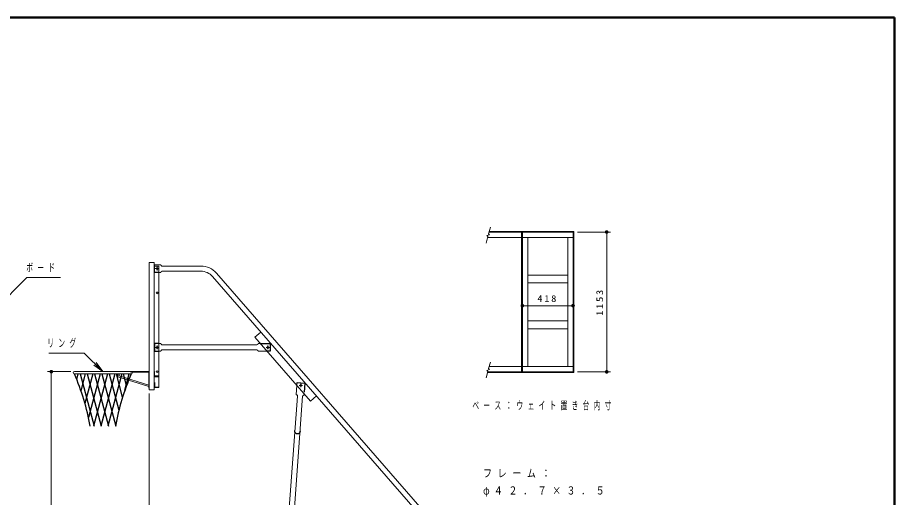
# Model space of a CAD drawing. Units: millimetres on the paper, scale 1:30. Extents: x -385 to 0, y 0 to 267.
# Drawn here: x -240.9 to 0, y 135 to 267 of the extents above; entities that cross this region are included whole.
import ezdxf

# ---------------------------------------------------------------- set-up
doc = ezdxf.new("R2010")
doc.units = ezdxf.units.MM
doc.linetypes.add('USER1', pattern=[4.5, 2.5, -2])
doc.linetypes.add('USER2', pattern=[6, 3, -1, 1, -1])
doc.layers.add('1_30', color=7, linetype='Continuous', lineweight=13)
doc.layers.add('NAKAMURA図枠', color=7, linetype='Continuous', lineweight=13)
doc.styles.add('ＭＳ ゴシック', font='')
doc.styles.get('ＭＳ ゴシック').set_extended_font_data('MS Gothic')

# ---------------------------------------------------------------- blocks, each defined once
blk = doc.blocks.new('filled_dot')
at = {"color": 0, "linetype": 'Continuous', "lineweight": -2, "const_width": 1.25}
blk.add_lwpolyline([(-0.625, 0, 1), (0.625, 0, 1)], format="xyb", close=True, dxfattribs=at)

msp = doc.modelspace()

# ---------------------------------------------------------------- linework, layer by layer
at = {"layer": '1_30'}
for p, q in [((-88.105, 208.008), (-111.38, 208.008)), ((-88.105, 208.208), (-111.326, 208.208)), ((-102.438, 208.008), (-102.438, 169.574)), ((-102.238, 208.008), (-102.238, 169.574)), ((-88.305, 208.008), (-88.305, 169.574)), ((-88.105, 208.208), (-88.105, 169.374)), ((-87.105, 208.008), (-78.064, 208.008)), ((-79.064, 208.008), (-79.064, 169.574)), ((-102.438, 206.541), (-111.773, 206.541)), ((-88.305, 206.541), (-102.238, 206.541)), ((-100.772, 206.541), (-100.772, 171.041)), ((-89.772, 206.541), (-89.772, 171.041)), ((-204.772, 199.624), (-204.772, 164.624)), ((-203.438, 199.624), (-204.772, 199.624)), ((-203.438, 199.624), (-203.438, 164.624)), ((-202.105, 198.624), (-203.438, 198.624)), ((-203.272, 199.024), (-202.105, 199.024)), ((-202.105, 197.957), (-203.105, 197.957)), ((-202.605, 197.457), (-202.605, 198.457)), ((-201.605, 199.024), (-202.105, 199.024)), ((-202.105, 198.624), (-202.105, 197.957)), ((-202.105, 197.957), (-202.105, 165.29)), ((-190.579, 198.669), (-201.272, 198.669)), ((-201.605, 196.89), (-202.105, 196.89)), ((-190.579, 197.245), (-201.272, 197.245)), ((-187.343, 195.77), (-123.989, 122.898)), ((-122.915, 123.832), (-186.269, 196.704)), ((-89.772, 196.181), (-100.772, 196.181)), ((-89.772, 194.014), (-100.772, 194.014)), ((-88.305, 187.761), (-102.238, 187.761)), ((-89.772, 183.568), (-100.772, 183.568)), ((-89.772, 181.401), (-100.772, 181.401)), ((-174.065, 180.498), (-175.701, 179.077)), ((-175.701, 179.077), (-160.453, 161.538)), ((-202.105, 176.29), (-203.105, 176.29)), ((-202.605, 175.79), (-202.605, 176.79)), ((-202.105, 177.357), (-201.605, 177.357)), ((-201.272, 177.002), (-175.174, 177.002)), ((-174.206, 177.357), (-174.841, 177.357)), ((-171.674, 176.29), (-172.674, 176.29)), ((-172.174, 175.79), (-172.174, 176.79)), ((-202.105, 175.224), (-201.605, 175.224)), ((-201.272, 175.579), (-175.174, 175.579)), ((-172.351, 175.224), (-174.841, 175.224)), ((-217.55, 169.624), (-220.025, 171.391)), ((-217.55, 169.624), (-219.671, 171.745)), ((-219.318, 172.098), (-217.55, 169.624)), ((-226.328, 169.624), (-232.682, 169.624)), ((-231.682, 68.024), (-231.682, 169.624)), ((-225.328, 169.624), (-209.772, 169.624)), ((-209.695, 168.99), (-225.328, 168.99)), ((-213.409, 168.99), (-213.409, 168.176)), ((-213.009, 168.99), (-213.009, 168.47)), ((-209.772, 169.624), (-204.772, 169.624)), ((-209.772, 169.517), (-209.772, 169.624)), ((-209.772, 169.517), (-204.878, 169.517)), ((-209.378, 169.517), (-209.378, 169.624)), ((-204.878, 169.517), (-204.878, 165.124)), ((-88.105, 169.374), (-111.801, 169.374)), ((-88.105, 169.574), (-111.748, 169.574)), ((-102.438, 171.041), (-111.355, 171.041)), ((-88.305, 171.041), (-102.238, 171.041)), ((-87.105, 169.574), (-78.064, 169.574)), ((-213.409, 168.176), (-204.878, 165.51)), ((-213.009, 168.47), (-204.878, 165.929)), ((-163.105, 165.359), (-163.105, 166.359)), ((-204.878, 165.124), (-204.772, 165.124)), ((-203.438, 164.624), (-204.772, 164.624)), ((-202.105, 165.29), (-203.438, 165.29)), ((-164.366, 163.278), (-164.172, 165.894)), ((-162.605, 165.859), (-163.605, 165.859)), ((-204.772, 163.624), (-204.772, 57.69)), ((-164.036, 162.919), (-170.383, 77.172)), ((-162.609, 162.912), (-168.963, 77.067)), ((-162.226, 163.29), (-162.238, 163.12)), ((-158.818, 162.96), (-160.453, 161.538))]:
    msp.add_line(p, q, dxfattribs=at)
at = {"layer": '1_30', "color": 160, "linetype": 'USER1', "lineweight": 25}
for p, q in [((-203.272, 196.89), (-203.272, 199.024)), ((-202.105, 196.89), (-203.272, 196.89)), ((-203.272, 177.357), (-203.272, 175.224)), ((-202.105, 177.357), (-203.272, 177.357)), ((-174.206, 177.357), (-171.507, 177.357)), ((-171.507, 177.357), (-171.507, 175.224)), ((-203.272, 175.224), (-202.105, 175.224)), ((-171.507, 175.224), (-172.351, 175.224)), ((-203.338, 169.624), (-203.438, 169.624)), ((-203.438, 168.29), (-202.105, 168.29)), ((-203.438, 166.624), (-203.338, 166.624)), ((-202.105, 168.39), (-203.338, 168.39)), ((-203.338, 166.624), (-203.338, 165.39)), ((-202.105, 168.29), (-202.105, 168.39)), ((-164.169, 165.937), (-164.119, 166.602)), ((-164.119, 166.602), (-161.992, 166.445)), ((-161.992, 166.445), (-162.226, 163.29)), ((-203.338, 165.39), (-202.105, 165.39))]:
    msp.add_line(p, q, dxfattribs=at)
at = {"layer": '1_30', "color": 160, "lineweight": 25}
for p, q in [((-224.671, 167.431), (-224.253, 168.99)), ((-223.769, 168.99), (-219.923, 154.635)), ((-223.505, 164.32), (-222.253, 168.99)), ((-220.253, 168.99), (-222.428, 160.874)), ((-221.769, 168.99), (-217.923, 154.635)), ((-218.253, 168.99), (-221.469, 156.987)), ((-216.253, 168.99), (-220.1, 154.635)), ((-219.769, 168.99), (-215.923, 154.635)), ((-214.253, 168.99), (-218.1, 154.635)), ((-217.769, 168.99), (-213.923, 154.635)), ((-212.253, 168.99), (-216.1, 154.635)), ((-215.769, 168.99), (-213.091, 158.995)), ((-212.069, 162.644), (-213.769, 168.99)), ((-210.989, 165.793), (-211.846, 168.99)), ((-211.46, 164.488), (-210.253, 168.99))]:
    msp.add_line(p, q, dxfattribs=at)
at = {"layer": '1_30', "color": 4, "linetype": 'USER2', "lineweight": 25}
msp.add_line((-203.438, 169.624), (-203.438, 168.29), dxfattribs=at)
at = {"layer": '1_30', "linetype": 'USER1'}
msp.add_line((-202.105, 165.29), (-203.438, 165.29), dxfattribs=at)
at = {"layer": '1_30', "color": 5}
for points in [[(-112.195, 204.966), (-111.714, 206.762), (-111.997, 207.044), (-111.224, 207.252), (-111.507, 207.534), (-111.026, 209.33)], [(-112.195, 167.905), (-111.714, 169.701), (-111.997, 169.984), (-111.224, 170.191), (-111.507, 170.473), (-111.026, 172.269)]]:
    msp.add_lwpolyline(points, dxfattribs=at)
at = {"layer": '1_30'}
for points in [[(-246.972, 186.873), (-238.348, 195.497), (-229.127, 195.497)], [(-217.55, 169.624), (-222.67, 174.744), (-232.353, 174.744)]]:
    msp.add_lwpolyline(points, dxfattribs=at)
for centre in [(-202.605, 197.957), (-202.605, 191.29), (-202.605, 176.29), (-172.174, 176.29), (-202.605, 169.624), (-163.105, 165.859)]:
    msp.add_circle(centre, 0.233, dxfattribs=at)
at = {"layer": '1_30', "color": 160, "linetype": 'USER1', "lineweight": 25}
msp.add_circle((-164.04, 153.226), 0.712, dxfattribs=at)
at = {"layer": '1_30'}
for centre, radius, start, end in [((-201.172, 199.096), 0.439, 189.53677, 256.85821), ((-190.579, 192.957), 5.712, 41.00285, 90), ((-201.172, 196.817), 0.439, 103.14175, 170.46323), ((-190.579, 192.957), 4.288, 41.00272, 89.99998), ((-201.054, 177.54), 0.581, 198.41049, 247.98418), ((-175.308, 177.461), 0.479, 286.21912, 347.38463), ((-201.054, 175.04), 0.581, 112.01582, 161.58948), ((-175.308, 175.119), 0.479, 12.61534, 73.78087), ((-225.328, 169.307), 0.317, 90, 270), ((-209.695, 169.307), 0.317, 269.99998, 41.53984), ((-164.32, 162.989), 0.292, 346.10658, 99.0312), ((-162.326, 162.842), 0.292, 72.50236, 185.42699)]:
    msp.add_arc(centre, radius, start, end, dxfattribs=at)
at = {"layer": '1_30', "color": 160, "lineweight": 25}
for centre, start, end in [((-282.351, 144.038), 9.802, 23.63306), ((-152.671, 144.038), 156.36693, 170.19798)]:
    msp.add_arc(centre, 62.243, start, end, dxfattribs=at)
at = {"layer": 'NAKAMURA図枠', "lineweight": 50}
for p, q in [((0, 267), (-385, 267)), ((0, 0), (0, 267))]:
    msp.add_line(p, q, dxfattribs=at)

# ---------------------------------------------------------------- block references
at = {"layer": '1_30', "xscale": 0.4, "yscale": 0.4}
for p, rotation in [((-79.064, 208.008), 270), ((-88.305, 187.761), 180), ((-231.682, 169.624), 270), ((-79.064, 169.574), 90)]:
    msp.add_blockref('filled_dot', p, dxfattribs=dict(at, rotation=rotation))
msp.add_blockref('filled_dot', (-102.238, 187.761), dxfattribs=at)

# ---------------------------------------------------------------- texts
at = {"layer": '1_30', "style": 'ＭＳ ゴシック'}
for s, insert, char_height, attachment_point in [('\\T1.64;\\W0.6;ボード', (-238.544, 198.147), 2.199, 4), ('\\T1.33;\\W1.15;418', (-95.272, 188.761), 1.833, 8), ('\\T1.64;\\W0.6;リング', (-232.769, 177.394), 2.199, 4), ('\\T1.64;\\W0.6;ベース：ウェイト置き台内寸', (-115.971, 160.206), 2.199, 4), ('\\T1.63;\\W0.8;フレーム：', (-113.041, 141.625), 2.199, 4), ('\\T1.63;\\W0.8;φ４２．７×３．５', (-113.041, 136.625), 2.199, 4)]:
    msp.add_mtext(s, dxfattribs=dict(at, insert=insert, char_height=char_height, attachment_point=attachment_point))
at = {"layer": '1_30', "insert": (-80.064, 188.791), "char_height": 1.833, "attachment_point": 8, "rotation": 90, "style": 'ＭＳ ゴシック'}
msp.add_mtext('\\T1.33;\\W1.15;1153', dxfattribs=at)

doc.saveas('drawing.dxf')
